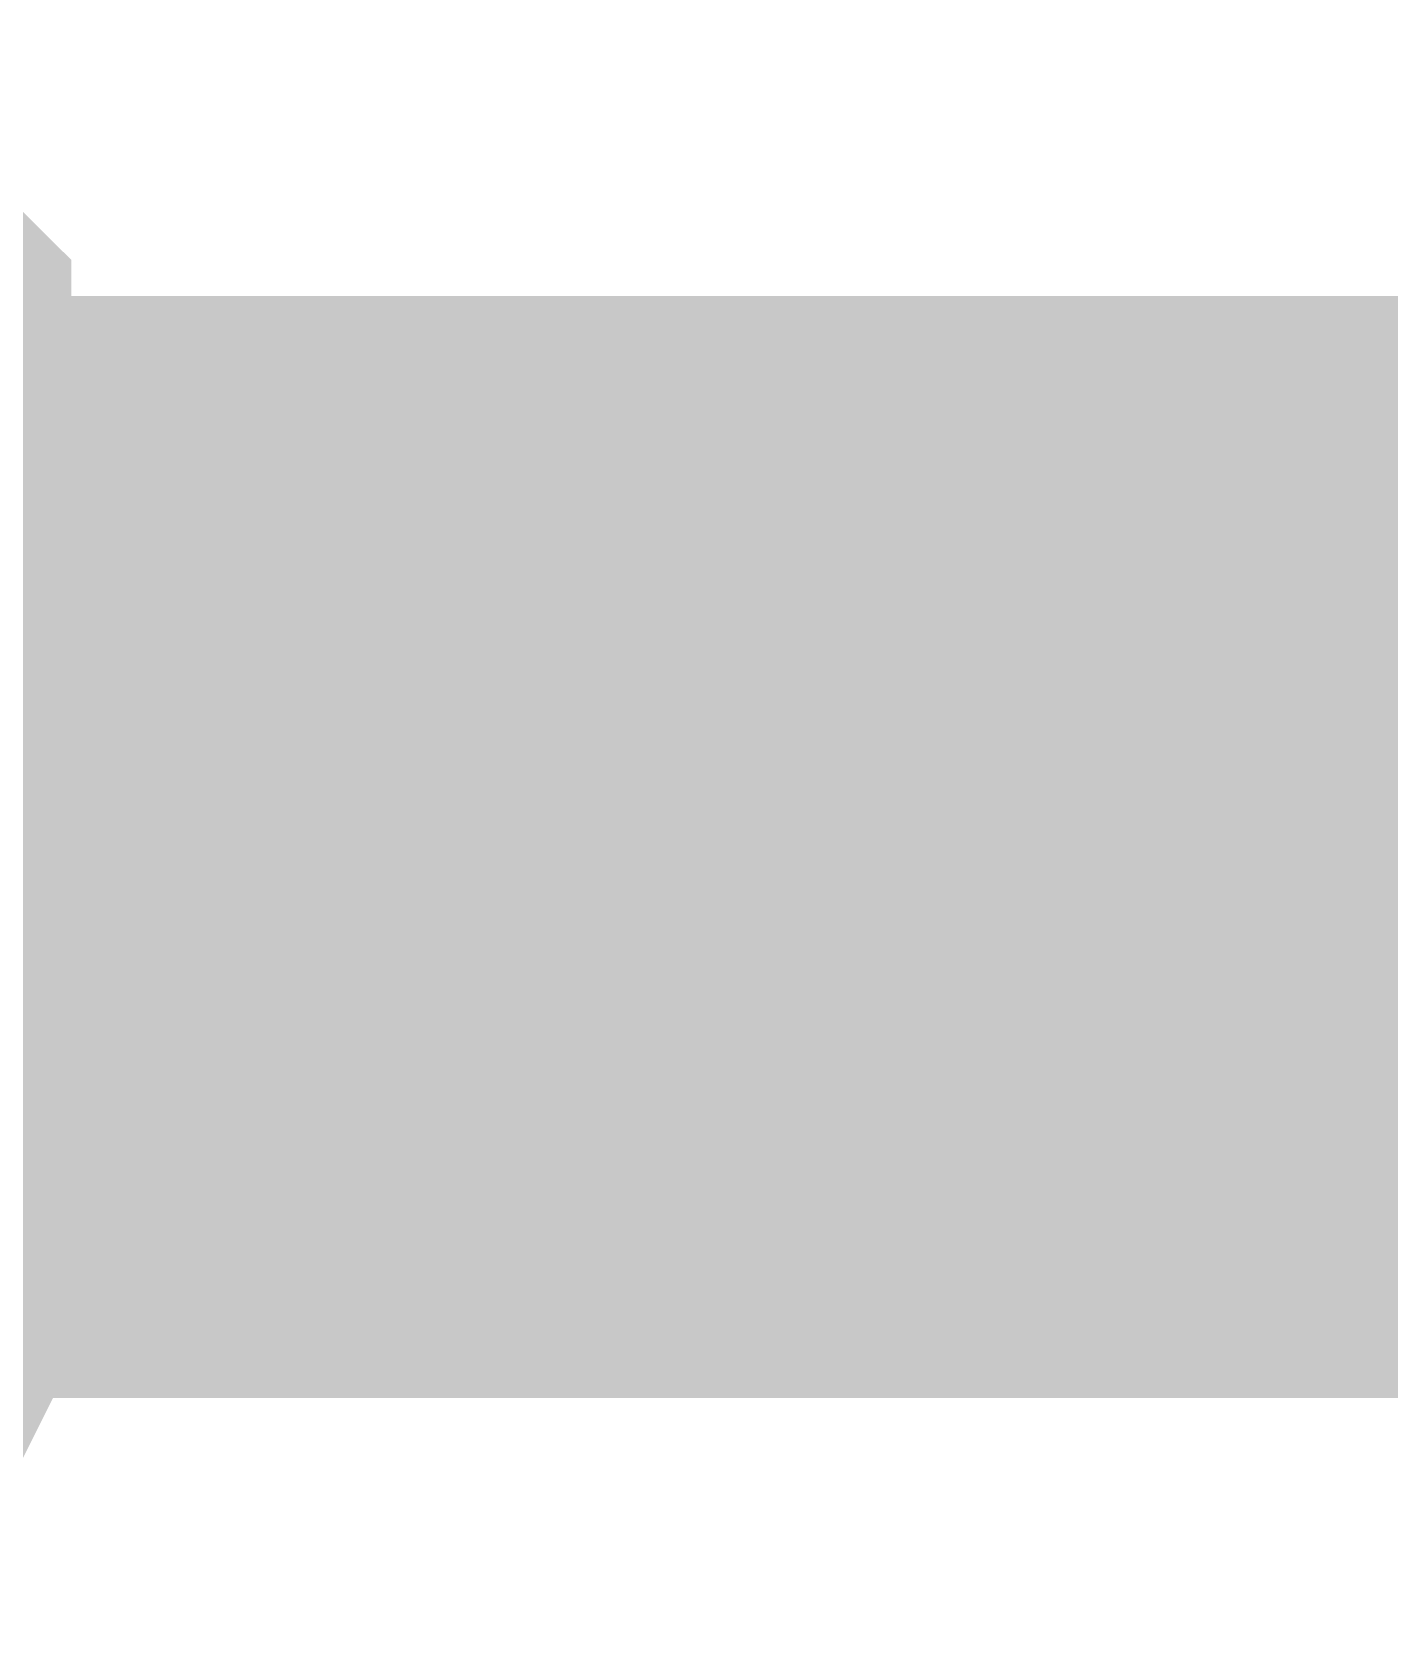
# Model space of a CAD drawing. Header units: inches. Extents: x 0 to 841, y 0 to 594.
# Drawn here: x 273.345 to 274.268, y 116.952 to 118.038 of the extents above; entities that cross this region are included whole.
import ezdxf

# ---------------------------------------------------------------- set-up
doc = ezdxf.new("R2010")
doc.units = ezdxf.units.IN
doc.layers.add('Sheet', color=255, linetype='Continuous')

msp = doc.modelspace()

# ---------------------------------------------------------------- linework, layer by layer
at = {"layer": 'Sheet'}
for points in [[(273.1768, 117.8882, 0.2997, 0.2997, 0), (273.1992, 117.8432, 0.2997, 0.2997, 0), (273.2217, 117.8208, 0.2997, 0.2997, 0), (273.2217, 117.7759, 0.2997, 0.2997, 0), (273.2442, 117.7534, 0.2997, 0.2997, 0), (273.2442, 117.7085, 0.2997, 0.2997, 0), (273.2666, 117.686, 0.2997, 0.2997, 0), (273.2666, 117.6411, 0.2997, 0.2997, 0), (273.2891, 117.5962, 0.2997, 0.2997, 0), (273.2891, 117.5737, 0.2997, 0.2997, 0), (273.2891, 117.5288, 0.2997, 0.2997, 0), (273.2891, 117.4839, 0.2997, 0.2997, 0)], [(273.1768, 117.8882, 0.2997, 0.2997, 0), (273.1992, 117.8432, 0.2997, 0.2997, 0), (273.2217, 117.8208, 0.2997, 0.2997, 0), (273.2217, 117.7759, 0.2997, 0.2997, 0), (273.2442, 117.7534, 0.2997, 0.2997, 0), (273.2442, 117.7085, 0.2997, 0.2997, 0), (273.2666, 117.686, 0.2997, 0.2997, 0), (273.2666, 117.6411, 0.2997, 0.2997, 0), (273.2891, 117.5962, 0.2997, 0.2997, 0), (273.2891, 117.5737, 0.2997, 0.2997, 0), (273.2891, 117.5288, 0.2997, 0.2997, 0), (273.2891, 117.4839, 0.2997, 0.2997, 0)], [(273.1768, 117.8882, 0.2997, 0.2997, 0), (273.1992, 117.8432, 0.2997, 0.2997, 0), (273.2217, 117.8208, 0.2997, 0.2997, 0), (273.2217, 117.7759, 0.2997, 0.2997, 0), (273.2442, 117.7534, 0.2997, 0.2997, 0), (273.2442, 117.7085, 0.2997, 0.2997, 0), (273.2666, 117.686, 0.2997, 0.2997, 0), (273.2666, 117.6411, 0.2997, 0.2997, 0), (273.2891, 117.5962, 0.2997, 0.2997, 0), (273.2891, 117.5737, 0.2997, 0.2997, 0), (273.2891, 117.5288, 0.2997, 0.2997, 0), (273.2891, 117.4839, 0.2997, 0.2997, 0)], [(277.5111, 117.4839, 0.7493, 0.7493, 0), (272.5255, 117.4839, 0.7493, 0.7493, 0)], [(277.5111, 117.4839, 0.2997, 0.2997, 0), (272.5255, 117.4839, 0.2997, 0.2997, 0)], [(273.2891, 117.4839, 0.2997, 0.2997, 0), (273.2891, 117.439, 0.2997, 0.2997, 0), (273.2891, 117.4165, 0.2997, 0.2997, 0), (273.2891, 117.3716, 0.2997, 0.2997, 0), (273.2666, 117.3267, 0.2997, 0.2997, 0), (273.2666, 117.3042, 0.2997, 0.2997, 0), (273.2442, 117.2593, 0.2997, 0.2997, 0), (273.2442, 117.2368, 0.2997, 0.2997, 0), (273.2217, 117.1919, 0.2997, 0.2997, 0), (273.2217, 117.1695, 0.2997, 0.2997, 0), (273.1992, 117.1245, 0.2997, 0.2997, 0), (273.1768, 117.1021, 0.2997, 0.2997, 0)], [(273.2891, 117.4839, 0.2997, 0.2997, 0), (273.2891, 117.439, 0.2997, 0.2997, 0), (273.2891, 117.4165, 0.2997, 0.2997, 0), (273.2891, 117.3716, 0.2997, 0.2997, 0), (273.2666, 117.3267, 0.2997, 0.2997, 0), (273.2666, 117.3042, 0.2997, 0.2997, 0), (273.2442, 117.2593, 0.2997, 0.2997, 0), (273.2442, 117.2368, 0.2997, 0.2997, 0), (273.2217, 117.1919, 0.2997, 0.2997, 0), (273.2217, 117.1695, 0.2997, 0.2997, 0), (273.1992, 117.1245, 0.2997, 0.2997, 0), (273.1768, 117.1021, 0.2997, 0.2997, 0)], [(273.2891, 117.4839, 0.2997, 0.2997, 0), (273.2891, 117.439, 0.2997, 0.2997, 0), (273.2891, 117.4165, 0.2997, 0.2997, 0), (273.2891, 117.3716, 0.2997, 0.2997, 0), (273.2666, 117.3267, 0.2997, 0.2997, 0), (273.2666, 117.3042, 0.2997, 0.2997, 0), (273.2442, 117.2593, 0.2997, 0.2997, 0), (273.2442, 117.2368, 0.2997, 0.2997, 0), (273.2217, 117.1919, 0.2997, 0.2997, 0), (273.2217, 117.1695, 0.2997, 0.2997, 0), (273.1992, 117.1245, 0.2997, 0.2997, 0), (273.1768, 117.1021, 0.2997, 0.2997, 0)], [(273.2891, 117.4839, 0.2997, 0.2997, 0), (273.2891, 117.4839, 0.2997, 0.2997, 0), (273.2891, 117.4839, 0.2997, 0.2997, 0), (273.2891, 117.4839, 0.2997, 0.2997, 0), (273.2891, 117.4839, 0.2997, 0.2997, 0), (273.2891, 117.4839, 0.2997, 0.2997, 0), (273.2891, 117.4839, 0.2997, 0.2997, 0), (273.2891, 117.4839, 0.2997, 0.2997, 0), (273.2891, 117.4839, 0.2997, 0.2997, 0), (273.2891, 117.4839, 0.2997, 0.2997, 0), (273.2891, 117.4839, 0.2997, 0.2997, 0), (273.2891, 117.4839, 0.2997, 0.2997, 0), (273.2891, 117.4839, 0.2997, 0.2997, 0), (273.2891, 117.4839, 0.2997, 0.2997, 0), (273.2891, 117.4839, 0.2997, 0.2997, 0), (273.2891, 117.4839, 0.2997, 0.2997, 0), (273.2891, 117.4839, 0.2997, 0.2997, 0), (273.2891, 117.4839, 0.2997, 0.2997, 0), (273.2891, 117.4839, 0.2997, 0.2997, 0), (273.2891, 117.4839, 0.2997, 0.2997, 0), (273.2891, 117.4839, 0.2997, 0.2997, 0), (273.2891, 117.4839, 0.2997, 0.2997, 0), (273.2891, 117.4839, 0.2997, 0.2997, 0), (273.2891, 117.4839, 0.2997, 0.2997, 0), (273.2891, 117.4839, 0.2997, 0.2997, 0), (273.2891, 117.4839, 0.2997, 0.2997, 0), (273.2891, 117.4839, 0.2997, 0.2997, 0), (273.2891, 117.4839, 0.2997, 0.2997, 0), (273.2891, 117.4839, 0.2997, 0.2997, 0), (273.2891, 117.4839, 0.2997, 0.2997, 0), (273.2891, 117.4839, 0.2997, 0.2997, 0), (273.2891, 117.4839, 0.2997, 0.2997, 0), (273.2891, 117.4839, 0.2997, 0.2997, 0)], [(273.2891, 117.4839, 0.2997, 0.2997, 0), (273.2891, 117.4839, 0.2997, 0.2997, 0)], [(273.2891, 117.4839, 0.2997, 0.2997, 0), (273.2891, 117.4839, 0.2997, 0.2997, 0), (273.2891, 117.4839, 0.2997, 0.2997, 0), (273.2891, 117.4839, 0.2997, 0.2997, 0), (273.2891, 117.4839, 0.2997, 0.2997, 0), (273.2891, 117.4839, 0.2997, 0.2997, 0), (273.2891, 117.4839, 0.2997, 0.2997, 0), (273.2891, 117.4839, 0.2997, 0.2997, 0), (273.2891, 117.4839, 0.2997, 0.2997, 0), (273.2891, 117.4839, 0.2997, 0.2997, 0), (273.2891, 117.4839, 0.2997, 0.2997, 0), (273.2891, 117.4839, 0.2997, 0.2997, 0), (273.2891, 117.4839, 0.2997, 0.2997, 0), (273.2891, 117.4839, 0.2997, 0.2997, 0), (273.2891, 117.4839, 0.2997, 0.2997, 0), (273.2891, 117.4839, 0.2997, 0.2997, 0), (273.2891, 117.4839, 0.2997, 0.2997, 0), (273.2891, 117.4839, 0.2997, 0.2997, 0), (273.2891, 117.4839, 0.2997, 0.2997, 0), (273.2891, 117.4839, 0.2997, 0.2997, 0), (273.2891, 117.4839, 0.2997, 0.2997, 0), (273.2891, 117.4839, 0.2997, 0.2997, 0), (273.2891, 117.4839, 0.2997, 0.2997, 0), (273.2891, 117.4839, 0.2997, 0.2997, 0), (273.2891, 117.4839, 0.2997, 0.2997, 0), (273.2891, 117.4839, 0.2997, 0.2997, 0), (273.2891, 117.4839, 0.2997, 0.2997, 0), (273.2891, 117.4839, 0.2997, 0.2997, 0), (273.2891, 117.4839, 0.2997, 0.2997, 0), (273.2891, 117.4839, 0.2997, 0.2997, 0), (273.2891, 117.4839, 0.2997, 0.2997, 0), (273.2891, 117.4839, 0.2997, 0.2997, 0), (273.2891, 117.4839, 0.2997, 0.2997, 0)], [(273.2891, 117.4839, 0.2997, 0.2997, 0), (273.2891, 117.4839, 0.2997, 0.2997, 0)], [(273.2891, 117.4839, 0.2997, 0.2997, 0), (273.2891, 117.4839, 0.2997, 0.2997, 0), (273.2891, 117.4839, 0.2997, 0.2997, 0), (273.2891, 117.4839, 0.2997, 0.2997, 0), (273.2891, 117.4839, 0.2997, 0.2997, 0), (273.2891, 117.4839, 0.2997, 0.2997, 0), (273.2891, 117.4839, 0.2997, 0.2997, 0), (273.2891, 117.4839, 0.2997, 0.2997, 0), (273.2891, 117.4839, 0.2997, 0.2997, 0), (273.2891, 117.4839, 0.2997, 0.2997, 0), (273.2891, 117.4839, 0.2997, 0.2997, 0), (273.2891, 117.4839, 0.2997, 0.2997, 0), (273.2891, 117.4839, 0.2997, 0.2997, 0), (273.2891, 117.4839, 0.2997, 0.2997, 0), (273.2891, 117.4839, 0.2997, 0.2997, 0), (273.2891, 117.4839, 0.2997, 0.2997, 0), (273.2891, 117.4839, 0.2997, 0.2997, 0), (273.2891, 117.4839, 0.2997, 0.2997, 0), (273.2891, 117.4839, 0.2997, 0.2997, 0), (273.2891, 117.4839, 0.2997, 0.2997, 0), (273.2891, 117.4839, 0.2997, 0.2997, 0), (273.2891, 117.4839, 0.2997, 0.2997, 0), (273.2891, 117.4839, 0.2997, 0.2997, 0), (273.2891, 117.4839, 0.2997, 0.2997, 0), (273.2891, 117.4839, 0.2997, 0.2997, 0), (273.2891, 117.4839, 0.2997, 0.2997, 0), (273.2891, 117.4839, 0.2997, 0.2997, 0), (273.2891, 117.4839, 0.2997, 0.2997, 0), (273.2891, 117.4839, 0.2997, 0.2997, 0), (273.2891, 117.4839, 0.2997, 0.2997, 0), (273.2891, 117.4839, 0.2997, 0.2997, 0), (273.2891, 117.4839, 0.2997, 0.2997, 0), (273.2891, 117.4839, 0.2997, 0.2997, 0)], [(273.2891, 117.4839, 0.2997, 0.2997, 0), (273.2891, 117.4839, 0.2997, 0.2997, 0)]]:
    msp.add_lwpolyline(points, format="xyseb", dxfattribs=at)

doc.saveas('drawing.dxf')
